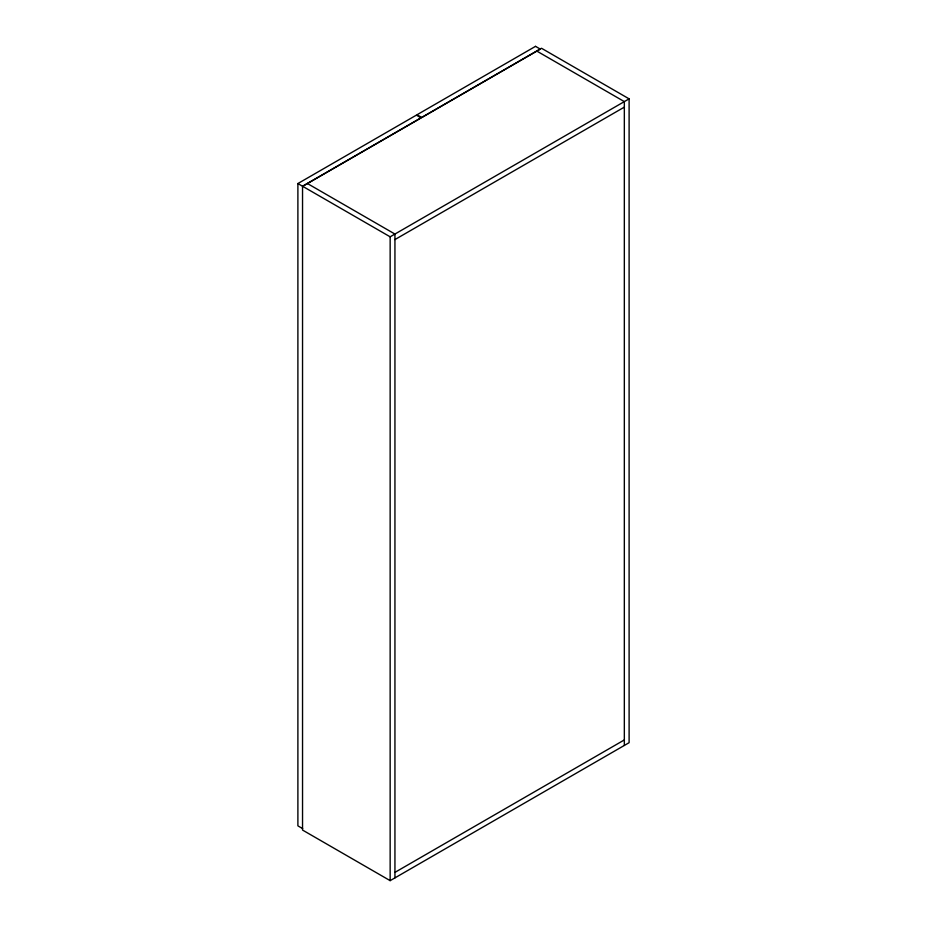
<?xml version="1.0" encoding="UTF-8"?>
<svg xmlns="http://www.w3.org/2000/svg" width="927" height="927" viewBox="0 0 927 927"><rect width="100%" height="100%" fill="white"/><g stroke="black" fill="none" stroke-linecap="round" stroke-linejoin="round"><path stroke-width="1.39" d="M302.665 828.611L297.891 825.853L297.891 183.546L416.374 115.145L421.148 117.903M302.665 186.304L419.908 118.621M297.891 183.546L390.151 236.814L629.109 98.853L629.109 742.689L390.151 880.65L302.538 830.059L302.538 186.234L541.495 48.262L629.109 98.853M394.937 239.572L624.334 107.126M394.937 872.377L624.334 739.931M536.71 51.02L624.334 101.611L624.334 745.447M307.312 183.465L394.937 234.056L394.937 877.892M390.151 236.814L390.151 880.65M535.516 46.35L417.034 114.751L421.82 117.52L540.302 49.108L535.516 46.35"/></g></svg>
